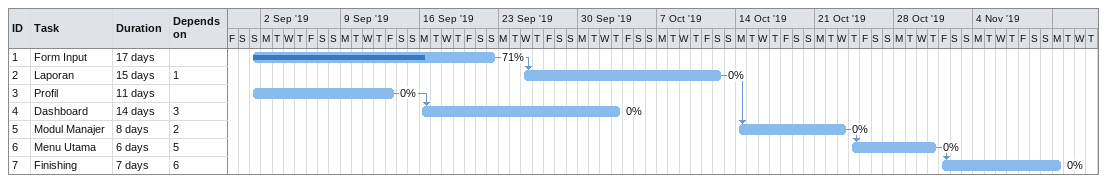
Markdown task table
| ID | Task | Duration | Start | Finish | Predecessors | % complete |
|---|---|---|---|---|---|---|
| 1 | Form Input | 17d | 2019-09-01 | 2019-09-22 |  | 71 |
| 2 | Laporan | 15d | 2019-09-25 | 2019-10-12 | 1 | 0 |
| 3 | Profil | 11d | 2019-09-01 | 2019-09-13 |  | 0 |
| 4 | Dashboard | 14d | 2019-09-16 | 2019-10-03 | 3 | 0 |
| 5 | Modul Manajer | 8d | 2019-10-14 | 2019-10-23 | 2 | 0 |
| 6 | Menu Utama | 6d | 2019-10-24 | 2019-10-31 | 5 | 0 |
| 7 | Finishing | 7d | 2019-11-01 | 2019-11-11 | 6 | 0 |
